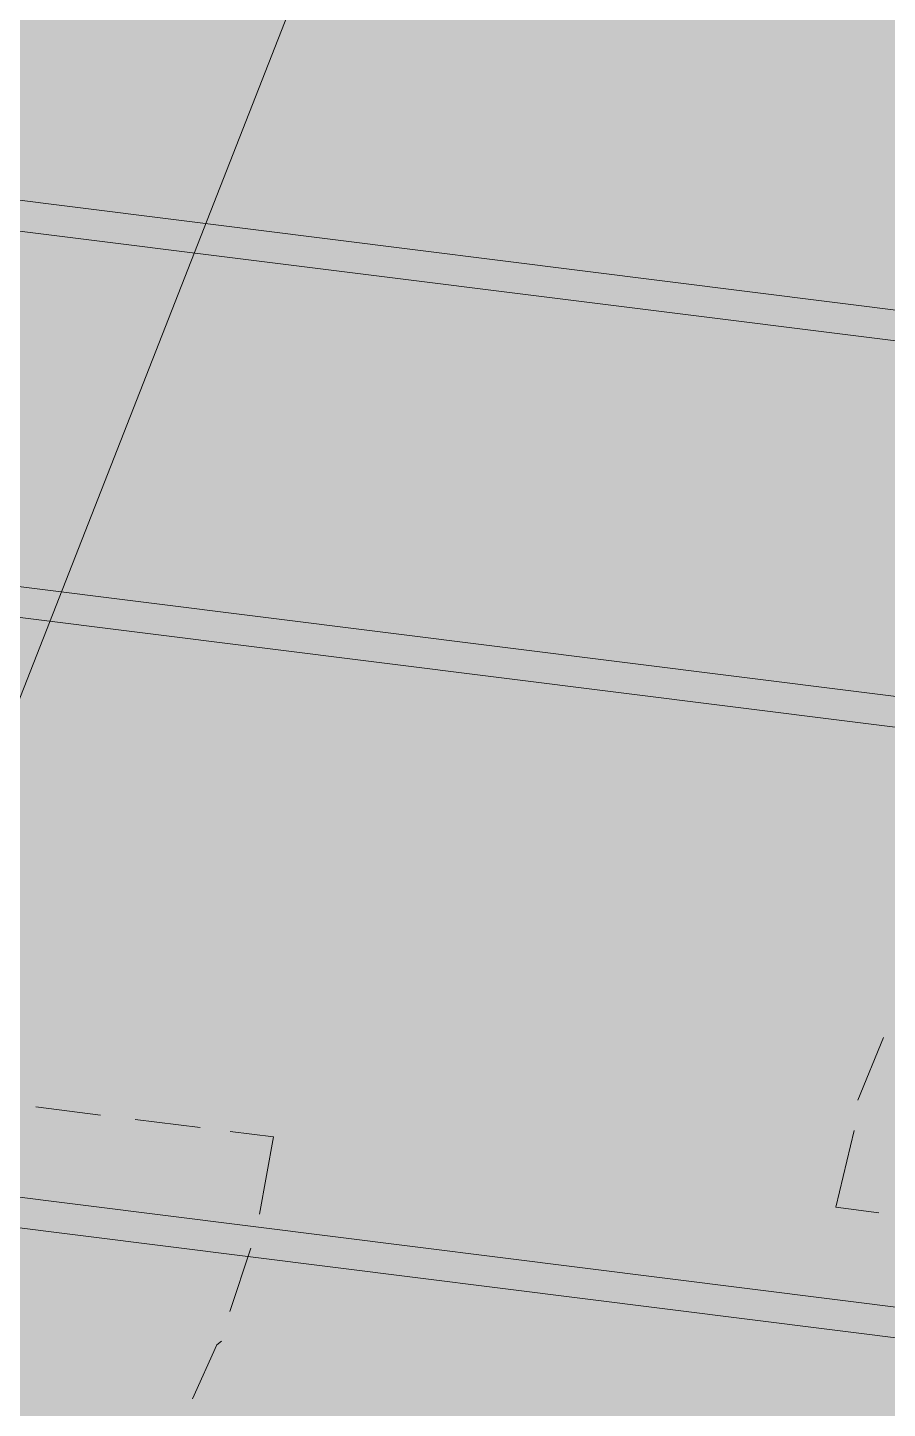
# Model space of a CAD drawing. Header units: metres. Extents: x -4 to 509425, y 7549 to 4732445.
# Drawn here: x 476024.046 to 476025.717, y 4719779.146 to 4719781.829 of the extents above; entities that cross this region are included whole.
import ezdxf

# ---------------------------------------------------------------- set-up
doc = ezdxf.new("R2010")
doc.units = ezdxf.units.M
doc.header["$LTSCALE"] = 0.01
doc.header["$MEASUREMENT"] = 0
doc.layers.get('0').update_dxf_attribs({"lineweight": 0})
for name, color, linetype in [('_SUBESTACIÓN', 1, 'Continuous'), ('NUDO GAROÑA', 211, 'Continuous'), ('SUBESTACION LA VID', 253, 'Continuous')]:
    doc.layers.add(name, color=color, linetype=linetype)

# ---------------------------------------------------------------- blocks, each defined once
blk = doc.blocks.new('A$Cfff6051d')
at = {"layer": 'SUBESTACION LA VID', "lineweight": 15}
for p, q in [((476023.565, 4719781.5514), (476027.0007, 4719781.1207)), ((476023.5576, 4719781.4926), (476026.9934, 4719781.0619)), ((476025.7087, 4719779.8663), (476025.6593, 4719779.7445)), ((476024.1881, 4719779.7157), (476024.0621, 4719779.7315)), ((476024.3813, 4719779.6914), (476024.2553, 4719779.7072)), ((476023.0991, 4719779.673), (476026.7785, 4719779.2117)), ((476025.6519, 4719779.6857), (476025.6162, 4719779.5366)), ((476023.0918, 4719779.6142), (476026.7711, 4719779.1529)), ((476025.7002, 4719779.5261), (476025.6162, 4719779.5366)), ((476024.4389, 4719779.3344), (476024.4799, 4719779.4572))]:
    blk.add_line(p, q, dxfattribs=at)
for points in [[(476027.0509, 4719780.3636), (476027.0435, 4719780.3048), (476023.339, 4719780.7692), (476023.3463, 4719780.828), (476027.0509, 4719780.3636)], [(476027.0509, 4719780.3636), (476027.0435, 4719780.3048), (476023.339, 4719780.7692), (476023.3463, 4719780.828), (476027.0509, 4719780.3636)], [(476024.4967, 4719779.5234), (476024.5241, 4719779.6735), (476024.4401, 4719779.6841)], [(476024.3664, 4719779.1643), (476024.4137, 4719779.2693), (476024.4232, 4719779.2766)]]:
    blk.add_lwpolyline(points, dxfattribs=at)

msp = doc.modelspace()

# ---------------------------------------------------------------- hatches: boundary and pattern name
at = {"layer": '_SUBESTACIÓN', "transparency": 33554559}
h = msp.add_hatch(color=1, dxfattribs=at)
h.dxf.hatch_style = 1
h.paths.add_polyline_path([(475968.6399, 4719805.825), (476089.9386, 4719790.615), (476078.1686, 4719696.74), (475956.8686, 4719711.9502)])

# ---------------------------------------------------------------- linework, layer by layer
at = {"color": 252, "linetype": 'Continuous'}
msp.add_line((476054.7468, 4719858.8969), (476022.7863, 4719777.3498), dxfattribs=at)
at = {"layer": 'NUDO GAROÑA', "color": 1, "const_width": 10}
msp.add_lwpolyline([(476020.09, 4719778), (476049.4926, 4719860.7903)], dxfattribs=at)

# ---------------------------------------------------------------- block references
at = {"linetype": 'Continuous'}
msp.add_blockref('A$Cfff6051d', (0, 0), dxfattribs=at)

doc.saveas('drawing.dxf')
